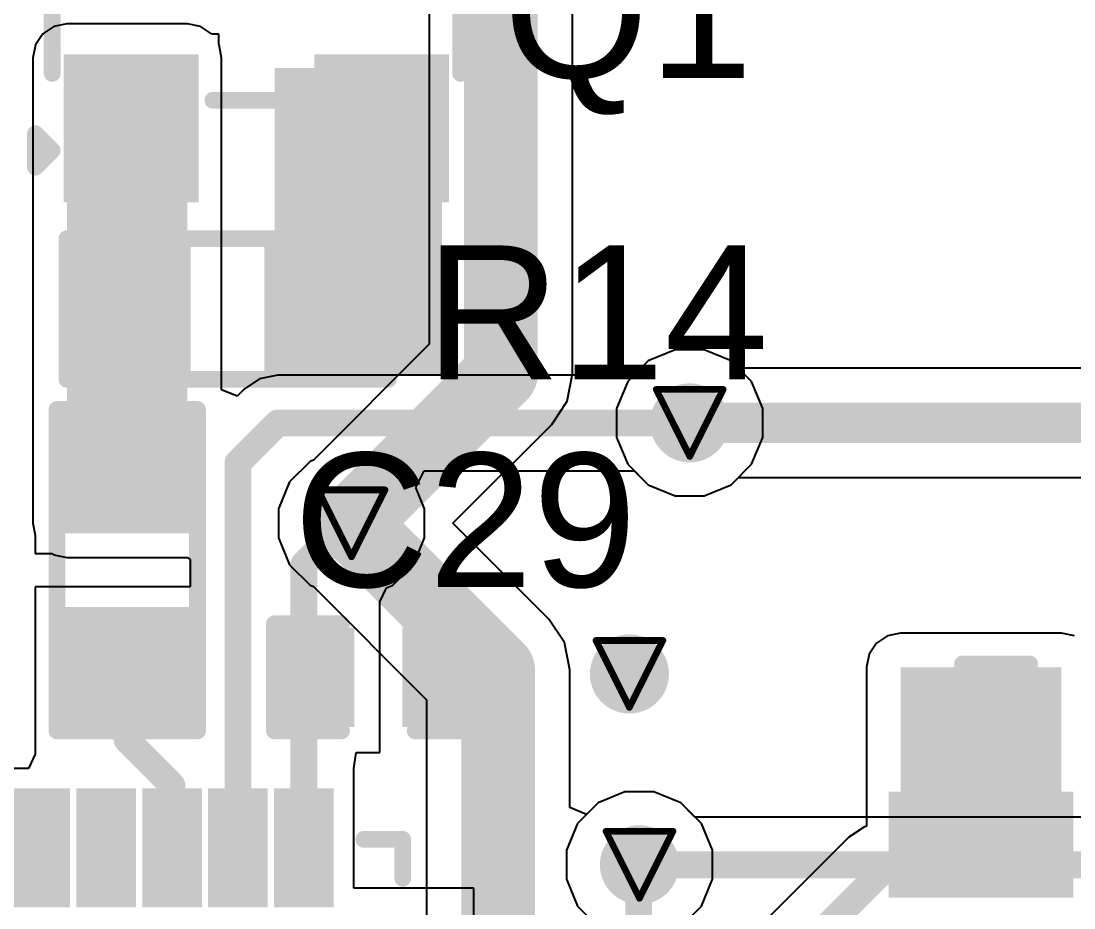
# Model space of a CAD drawing. Header units: inches. Extents: x -89 to 427, y -87 to 99.
# Drawn here: x -69.89 to -61.91, y -6.88 to -0.15 of the extents above; entities that cross this region are included whole.
import ezdxf

# ---------------------------------------------------------------- set-up
doc = ezdxf.new("R2010")
doc.units = ezdxf.units.IN
for name, color, linetype in [('Board_Outline', 56, 'Continuous'), ('Bottom Layer', 5, 'Continuous'), ('Drill Drawing', 1, 'Continuous'), ('Top Layer', 1, 'Continuous'), ('Top Overlay', 2, 'Continuous'), ('Top Paste', 8, 'Continuous'), ('Top Solder', 216, 'Continuous'), ('Via Holes', 16, 'Continuous')]:
    doc.layers.add(name, color=color, linetype=linetype)
doc.styles.add('Arial', font='', dxfattribs={"height": 0.2})
doc.styles.get('Arial').set_extended_font_data('Arial')

msp = doc.modelspace()

# ---------------------------------------------------------------- hatches: boundary and pattern name
at = {"layer": 'Bottom Layer'}
h = msp.add_hatch(color=5, dxfattribs=at)
edge = h.paths.add_edge_path()
edge.add_arc((-64.8208, -3.2004), 0.3, 0, 360)
h = msp.add_hatch(color=5, dxfattribs=at)
edge = h.paths.add_edge_path()
edge.add_arc((-67.3862, -3.9624), 0.3, 0, 360)
h = msp.add_hatch(color=5, dxfattribs=at)
edge = h.paths.add_edge_path()
edge.add_arc((-65.278, -5.1054), 0.3, 0, 360)
h = msp.add_hatch(color=5, dxfattribs=at)
edge = h.paths.add_edge_path()
edge.add_arc((-65.2018, -6.5532), 0.3, 0, 360)
at = {"layer": 'Top Layer'}
for points in [[(-69.5452, -3.9624), (-68.6308, -3.9624), (-68.6308, -0.4318), (-69.5452, -0.4318)], [(-69.4676, -0.5052), (-68.6476, -0.5052), (-68.6476, -1.4252), (-69.4676, -1.4252)], [(-67.9704, -2.8448), (-66.7004, -2.8448), (-66.7004, -0.508), (-67.9704, -0.508)], [(-67.5676, -0.5052), (-66.7476, -0.5052), (-66.7476, -1.4252), (-67.5676, -1.4252)], [(-68.707, -1.8923), (-68.707, -2.7813), (-69.469, -2.7813), (-69.469, -1.8923)], [(-67.183, -1.8923), (-67.183, -2.7813), (-67.945, -2.7813), (-67.945, -1.8923)], [(-68.6435, -3.937), (-69.5325, -3.937), (-69.5325, -3.175), (-68.6435, -3.175)], [(-68.6435, -5.461), (-69.5325, -5.461), (-69.5325, -4.699), (-68.6435, -4.699)], [(-67.4243, -4.8133), (-67.4243, -5.4483), (-67.8815, -5.4483), (-67.8815, -4.8133)], [(-66.4845, -4.8133), (-66.4845, -5.4483), (-66.9417, -5.4483), (-66.9417, -4.8133)], [(-63.2206, -6.7056), (-62.0014, -6.7056), (-62.0014, -5.0546), (-63.2206, -5.0546)], [(-62.6618, -5.7531), (-62.6618, -5.1181), (-62.2046, -5.1181), (-62.2046, -5.7531)], [(-69.6228, -6.0756), (-69.6228, -6.7756), (-69.8728, -6.7756), (-69.8728, -6.0756)], [(-69.1228, -6.0756), (-69.1228, -6.7756), (-69.3728, -6.7756), (-69.3728, -6.0756)], [(-68.6228, -6.0756), (-68.6228, -6.7756), (-68.8728, -6.7756), (-68.8728, -6.0756)], [(-68.1228, -6.0756), (-68.1228, -6.7756), (-68.3728, -6.7756), (-68.3728, -6.0756)], [(-67.6228, -6.0756), (-67.6228, -6.7756), (-67.8728, -6.7756), (-67.8728, -6.0756)], [(-63.211, -6.1008), (-62.011, -6.1008), (-62.011, -6.7008), (-63.211, -6.7008)]]:
    msp.add_hatch(color=1, dxfattribs=at).paths.add_polyline_path(points)
h = msp.add_hatch(color=1, dxfattribs=at)
edge = h.paths.add_edge_path()
edge.add_arc((-64.8208, -3.2004), 0.3, 0, 360)
h = msp.add_hatch(color=1, dxfattribs=at)
edge = h.paths.add_edge_path()
edge.add_arc((-67.3862, -3.9624), 0.3, 0, 360)
h = msp.add_hatch(color=1, dxfattribs=at)
edge = h.paths.add_edge_path()
edge.add_arc((-65.278, -5.1054), 0.3, 0, 360)
h = msp.add_hatch(color=1, dxfattribs=at)
edge = h.paths.add_edge_path()
edge.add_arc((-65.2018, -6.5532), 0.3, 0, 360)
at = {"layer": 'Top Paste'}
for points in [[(-69.4676, -0.5052), (-68.6476, -0.5052), (-68.6476, -1.4252), (-69.4676, -1.4252)], [(-67.5676, -0.5052), (-66.7476, -0.5052), (-66.7476, -1.4252), (-67.5676, -1.4252)], [(-68.707, -1.8923), (-68.707, -2.7813), (-69.469, -2.7813), (-69.469, -1.8923)], [(-67.183, -1.8923), (-67.183, -2.7813), (-67.945, -2.7813), (-67.945, -1.8923)], [(-68.6435, -3.937), (-69.5325, -3.937), (-69.5325, -3.175), (-68.6435, -3.175)], [(-68.6435, -5.461), (-69.5325, -5.461), (-69.5325, -4.699), (-68.6435, -4.699)], [(-67.4243, -4.8133), (-67.4243, -5.4483), (-67.8815, -5.4483), (-67.8815, -4.8133)], [(-66.4845, -4.8133), (-66.4845, -5.4483), (-66.9417, -5.4483), (-66.9417, -4.8133)], [(-62.6618, -5.7531), (-62.6618, -5.1181), (-62.2046, -5.1181), (-62.2046, -5.7531)], [(-69.6228, -6.0756), (-69.6228, -6.7756), (-69.8728, -6.7756), (-69.8728, -6.0756)], [(-69.1228, -6.0756), (-69.1228, -6.7756), (-69.3728, -6.7756), (-69.3728, -6.0756)], [(-68.6228, -6.0756), (-68.6228, -6.7756), (-68.8728, -6.7756), (-68.8728, -6.0756)], [(-68.1228, -6.0756), (-68.1228, -6.7756), (-68.3728, -6.7756), (-68.3728, -6.0756)], [(-67.6228, -6.0756), (-67.6228, -6.7756), (-67.8728, -6.7756), (-67.8728, -6.0756)], [(-63.211, -6.1008), (-62.011, -6.1008), (-62.011, -6.7008), (-63.211, -6.7008)]]:
    msp.add_hatch(color=8, dxfattribs=at).paths.add_polyline_path(points)
at = {"layer": 'Top Solder'}
for points in [[(-69.5692, -0.4036), (-68.546, -0.4036), (-68.546, -1.5268), (-69.5692, -1.5268)], [(-67.6692, -0.4036), (-66.646, -0.4036), (-66.646, -1.5268), (-67.6692, -1.5268)], [(-68.6054, -1.7907), (-68.6054, -2.8829), (-69.5706, -2.8829), (-69.5706, -1.7907)], [(-67.0814, -1.7907), (-67.0814, -2.8829), (-68.0466, -2.8829), (-68.0466, -1.7907)], [(-68.5419, -4.0386), (-69.6341, -4.0386), (-69.6341, -3.0734), (-68.5419, -3.0734)], [(-68.5419, -5.5626), (-69.6341, -5.5626), (-69.6341, -4.5974), (-68.5419, -4.5974)], [(-67.3643, -4.7533), (-67.3643, -5.5083), (-67.9415, -5.5083), (-67.9415, -4.7533)], [(-66.4245, -4.7533), (-66.4245, -5.5083), (-67.0017, -5.5083), (-67.0017, -4.7533)], [(-62.7218, -5.8131), (-62.7218, -5.0581), (-62.1446, -5.0581), (-62.1446, -5.8131)], [(-69.5212, -5.974), (-69.5212, -6.8772), (-69.9744, -6.8772), (-69.9744, -5.974)], [(-69.0212, -5.974), (-69.0212, -6.8772), (-69.4744, -6.8772), (-69.4744, -5.974)], [(-68.5212, -5.974), (-68.5212, -6.8772), (-68.9744, -6.8772), (-68.9744, -5.974)], [(-68.0212, -5.974), (-68.0212, -6.8772), (-68.4744, -6.8772), (-68.4744, -5.974)], [(-67.5212, -5.974), (-67.5212, -6.8772), (-67.9744, -6.8772), (-67.9744, -5.974)], [(-63.3126, -5.9992), (-61.9094, -5.9992), (-61.9094, -6.8024), (-63.3126, -6.8024)]]:
    msp.add_hatch(color=216, dxfattribs=at).paths.add_polyline_path(points)
at = {"layer": 'Via Holes'}
h = msp.add_hatch(color=7, dxfattribs=at)
edge = h.paths.add_edge_path()
edge.add_arc((-64.8208, -3.2004), 0.15, 0, 360)
h = msp.add_hatch(color=7, dxfattribs=at)
edge = h.paths.add_edge_path()
edge.add_arc((-67.3862, -3.9624), 0.15, 0, 360)
h = msp.add_hatch(color=7, dxfattribs=at)
edge = h.paths.add_edge_path()
edge.add_arc((-65.278, -5.1054), 0.15, 0, 360)
h = msp.add_hatch(color=7, dxfattribs=at)
edge = h.paths.add_edge_path()
edge.add_arc((-65.2018, -6.5532), 0.15, 0, 360)

# ---------------------------------------------------------------- linework, layer by layer
at = {"layer": 'Board_Outline'}
msp.add_lwpolyline([(87.3125, 0, 0.254, 0.254, 1), (-87.3125, 0, 0.254, 0.254, 1)], format="xyseb", close=True, dxfattribs=at)
at = {"layer": 'Bottom Layer'}
for p, q in [((-66.7962, 9.403), (-66.7962, -2.6033)), ((-65.7086, -2.8286), (-65.7086, 9.403)), ((-66.7962, -2.6033), (-67.6755, -3.4826)), ((-64.931, -2.6464), (-65.1346, -2.7307)), ((-64.7106, -2.6464), (-64.931, -2.6464)), ((-64.507, -2.7307), (-64.7106, -2.6464)), ((-65.1346, -2.7307), (-65.2905, -2.8866)), ((-64.4517, -2.786), (-64.507, -2.7307)), ((-50.0826, -2.786), (-64.4517, -2.786)), ((-65.7499, -3.0367), (-65.7086, -2.8286)), ((-65.2905, -2.8866), (-65.3748, -3.0902)), ((-65.8678, -3.2132), (-65.7499, -3.0367)), ((-65.3748, -3.0902), (-65.3748, -3.3106)), ((-66.6171, -3.9624), (-65.8678, -3.2132)), ((-65.3748, -3.3106), (-65.2905, -3.5142)), ((-67.7, -3.4927), (-67.8559, -3.6486)), ((-67.6755, -3.4826), (-67.7, -3.4927)), ((-65.2905, -3.5142), (-65.1346, -3.6701)), ((-67.8559, -3.6486), (-67.9402, -3.8522)), ((-65.1346, -3.6701), (-64.931, -3.7544)), ((-64.7106, -3.7544), (-64.507, -3.6701)), ((-64.507, -3.6701), (-64.4517, -3.6148)), ((-64.4517, -3.6148), (-49.911, -3.6148)), ((-64.931, -3.7544), (-64.7106, -3.7544)), ((-67.9402, -3.8522), (-67.9402, -4.0726)), ((-65.8888, -4.6906), (-66.6171, -3.9624)), ((-67.9402, -4.0726), (-67.8559, -4.2762)), ((-67.8559, -4.2762), (-67.7, -4.4321)), ((-67.7, -4.4321), (-67.6755, -4.4422)), ((-67.6755, -4.4422), (-66.8173, -5.3005)), ((-65.7709, -4.8671), (-65.8888, -4.6906)), ((-65.7296, -5.0752), (-65.7709, -4.8671)), ((-65.7296, -6.1179), (-65.7296, -5.0752)), ((-66.8173, -5.3005), (-66.8173, -11.0648)), ((-65.312, -5.9992), (-65.5156, -6.0835)), ((-65.0916, -5.9992), (-65.312, -5.9992)), ((-64.888, -6.0835), (-65.0916, -5.9992)), ((-65.6026, -6.1705), (-65.7296, -6.1179)), ((-65.5156, -6.0835), (-65.6026, -6.1705)), ((-64.7809, -6.1906), (-64.888, -6.0835)), ((-47.4472, -6.1906), (-64.7809, -6.1906))]:
    msp.add_line(p, q, dxfattribs=at)
for points in [[(-66.2524, -2.8286, 0.5588, 0.5588, 0), (-66.2524, 9.5377, 0.5588, 0.5588, 0)], [(-67.3862, -3.9624, 0.5588, 0.5588, 0), (-66.2524, -2.8286, 0.5588, 0.5588, 0)], [(-64.8208, -3.2004, 0.3048, 0.3048, 0), (-49.911, -3.2004, 0.3048, 0.3048, 0)], [(-67.3862, -3.9624, 0.5588, 0.5588, 0), (-66.2734, -5.0752, 0.5588, 0.5588, 0)], [(-66.2734, -11.2901, 0.5588, 0.5588, 0), (-66.2734, -5.0752, 0.5588, 0.5588, 0)], [(-65.2018, -6.5532, 0.2032, 0.2032, 0), (-47.4472, -6.5532, 0.2032, 0.2032, 0)]]:
    msp.add_lwpolyline(points, format="xyseb", dxfattribs=at)
for points in [[(-66.3921, -2.8286, 0.2794, 0.2794, 1), (-66.1127, -2.8286, 0.2794, 0.2794, 1)], [(-66.3921, -2.8286, 0.2794, 0.2794, 1), (-66.1127, -2.8286, 0.2794, 0.2794, 1)], [(-64.897, -3.2004, 0.1524, 0.1524, 1), (-64.7446, -3.2004, 0.1524, 0.1524, 1)], [(-67.5259, -3.9624, 0.2794, 0.2794, 1), (-67.2465, -3.9624, 0.2794, 0.2794, 1)], [(-67.5259, -3.9624, 0.2794, 0.2794, 1), (-67.2465, -3.9624, 0.2794, 0.2794, 1)], [(-66.4131, -5.0752, 0.2794, 0.2794, 1), (-66.1337, -5.0752, 0.2794, 0.2794, 1)], [(-66.4131, -5.0752, 0.2794, 0.2794, 1), (-66.1337, -5.0752, 0.2794, 0.2794, 1)], [(-65.2526, -6.5532, 0.1016, 0.1016, 1), (-65.151, -6.5532, 0.1016, 0.1016, 1)]]:
    msp.add_lwpolyline(points, format="xyseb", close=True, dxfattribs=at)
at = {"layer": 'Drill Drawing'}
for points in [[(-65.0748, -2.9464, 0.0508, 0.0508, 0), (-64.5668, -2.9464, 0.0508, 0.0508, 0)], [(-65.0748, -2.9464, 0.0508, 0.0508, 0), (-64.8208, -3.4544, 0.0508, 0.0508, 0)], [(-64.8208, -3.4544, 0.0508, 0.0508, 0), (-64.5668, -2.9464, 0.0508, 0.0508, 0)], [(-67.6402, -3.7084, 0.0508, 0.0508, 0), (-67.1322, -3.7084, 0.0508, 0.0508, 0)], [(-67.6402, -3.7084, 0.0508, 0.0508, 0), (-67.3862, -4.2164, 0.0508, 0.0508, 0)], [(-67.3862, -4.2164, 0.0508, 0.0508, 0), (-67.1322, -3.7084, 0.0508, 0.0508, 0)], [(-65.532, -4.8514, 0.0508, 0.0508, 0), (-65.024, -4.8514, 0.0508, 0.0508, 0)], [(-65.532, -4.8514, 0.0508, 0.0508, 0), (-65.278, -5.3594, 0.0508, 0.0508, 0)], [(-65.278, -5.3594, 0.0508, 0.0508, 0), (-65.024, -4.8514, 0.0508, 0.0508, 0)], [(-65.4558, -6.2992, 0.0508, 0.0508, 0), (-64.9478, -6.2992, 0.0508, 0.0508, 0)], [(-65.4558, -6.2992, 0.0508, 0.0508, 0), (-65.2018, -6.8072, 0.0508, 0.0508, 0)], [(-65.2018, -6.8072, 0.0508, 0.0508, 0), (-64.9478, -6.2992, 0.0508, 0.0508, 0)]]:
    msp.add_lwpolyline(points, format="xyseb", dxfattribs=at)
for points in [[(-65.0875, -2.9464, 0.0254, 0.0254, 1), (-65.0621, -2.9464, 0.0254, 0.0254, 1)], [(-65.0875, -2.9464, 0.0254, 0.0254, 1), (-65.0621, -2.9464, 0.0254, 0.0254, 1)], [(-64.5795, -2.9464, 0.0254, 0.0254, 1), (-64.5541, -2.9464, 0.0254, 0.0254, 1)], [(-64.5795, -2.9464, 0.0254, 0.0254, 1), (-64.5541, -2.9464, 0.0254, 0.0254, 1)], [(-64.8335, -3.4544, 0.0254, 0.0254, 1), (-64.8081, -3.4544, 0.0254, 0.0254, 1)], [(-64.8335, -3.4544, 0.0254, 0.0254, 1), (-64.8081, -3.4544, 0.0254, 0.0254, 1)], [(-67.6529, -3.7084, 0.0254, 0.0254, 1), (-67.6275, -3.7084, 0.0254, 0.0254, 1)], [(-67.6529, -3.7084, 0.0254, 0.0254, 1), (-67.6275, -3.7084, 0.0254, 0.0254, 1)], [(-67.1449, -3.7084, 0.0254, 0.0254, 1), (-67.1195, -3.7084, 0.0254, 0.0254, 1)], [(-67.1449, -3.7084, 0.0254, 0.0254, 1), (-67.1195, -3.7084, 0.0254, 0.0254, 1)], [(-67.3989, -4.2164, 0.0254, 0.0254, 1), (-67.3735, -4.2164, 0.0254, 0.0254, 1)], [(-67.3989, -4.2164, 0.0254, 0.0254, 1), (-67.3735, -4.2164, 0.0254, 0.0254, 1)], [(-65.5447, -4.8514, 0.0254, 0.0254, 1), (-65.5193, -4.8514, 0.0254, 0.0254, 1)], [(-65.5447, -4.8514, 0.0254, 0.0254, 1), (-65.5193, -4.8514, 0.0254, 0.0254, 1)], [(-65.0367, -4.8514, 0.0254, 0.0254, 1), (-65.0113, -4.8514, 0.0254, 0.0254, 1)], [(-65.0367, -4.8514, 0.0254, 0.0254, 1), (-65.0113, -4.8514, 0.0254, 0.0254, 1)], [(-65.2907, -5.3594, 0.0254, 0.0254, 1), (-65.2653, -5.3594, 0.0254, 0.0254, 1)], [(-65.2907, -5.3594, 0.0254, 0.0254, 1), (-65.2653, -5.3594, 0.0254, 0.0254, 1)], [(-65.4685, -6.2992, 0.0254, 0.0254, 1), (-65.4431, -6.2992, 0.0254, 0.0254, 1)], [(-65.4685, -6.2992, 0.0254, 0.0254, 1), (-65.4431, -6.2992, 0.0254, 0.0254, 1)], [(-64.9605, -6.2992, 0.0254, 0.0254, 1), (-64.9351, -6.2992, 0.0254, 0.0254, 1)], [(-64.9605, -6.2992, 0.0254, 0.0254, 1), (-64.9351, -6.2992, 0.0254, 0.0254, 1)], [(-65.2145, -6.8072, 0.0254, 0.0254, 1), (-65.1891, -6.8072, 0.0254, 0.0254, 1)], [(-65.2145, -6.8072, 0.0254, 0.0254, 1), (-65.1891, -6.8072, 0.0254, 0.0254, 1)]]:
    msp.add_lwpolyline(points, format="xyseb", close=True, dxfattribs=at)
at = {"layer": 'Top Layer'}
for p, q in [((-69.6443, -0.1925), (-69.7283, -0.2487)), ((-69.5452, -0.1728), (-69.6443, -0.1925)), ((-68.6308, -0.1728), (-69.5452, -0.1728)), ((-68.5317, -0.1925), (-68.6308, -0.1728)), ((-68.4477, -0.2487), (-68.5317, -0.1925)), ((-69.7283, -0.2487), (-69.7845, -0.3327)), ((-68.446, -0.2512), (-68.4477, -0.2487)), ((-68.3936, -0.2512), (-68.446, -0.2512)), ((-68.3936, -0.3296), (-68.3936, -0.2512)), ((-69.7845, -0.3327), (-69.8042, -0.4318)), ((-68.3915, -0.3327), (-68.3936, -0.3296)), ((-68.3718, -0.4318), (-68.3915, -0.3327)), ((-69.8042, -0.4318), (-69.8042, -3.9624)), ((-68.3718, -2.9485), (-68.3718, -0.4318)), ((-64.931, -2.6464), (-65.1346, -2.7307)), ((-64.7106, -2.6464), (-64.931, -2.6464)), ((-64.507, -2.7307), (-64.7106, -2.6464)), ((-65.1346, -2.7307), (-65.2417, -2.8378)), ((-64.3511, -2.8866), (-64.507, -2.7307)), ((-68.0837, -2.8654), (-68.2014, -2.944)), ((-67.945, -2.8378), (-68.0837, -2.8654)), ((-65.2417, -2.8378), (-67.945, -2.8378)), ((-67.945, -2.8378), (-67.945, -2.8378)), ((-68.2545, -2.9971), (-68.3718, -2.9485)), ((-68.2014, -2.944), (-68.2545, -2.9971)), ((-68.2014, -2.944), (-68.2014, -2.944)), ((-64.2668, -3.0902), (-64.3511, -2.8866)), ((-64.2668, -3.3106), (-64.2668, -3.0902)), ((-64.3511, -3.5142), (-64.2668, -3.3106)), ((-64.507, -3.6701), (-64.3511, -3.5142)), ((-66.8994, -3.69), (-66.8362, -3.563)), ((-66.8362, -3.563), (-65.2417, -3.563)), ((-65.2417, -3.563), (-65.1346, -3.6701)), ((-65.1346, -3.6701), (-64.931, -3.7544)), ((-64.7106, -3.7544), (-64.507, -3.6701)), ((-66.8322, -3.8522), (-66.8994, -3.69)), ((-64.931, -3.7544), (-64.7106, -3.7544)), ((-66.8322, -4.0726), (-66.8322, -3.8522)), ((-69.8042, -3.9624), (-69.7865, -4.0513)), ((-69.7865, -4.0513), (-69.7865, -4.191)), ((-66.9165, -4.2762), (-66.8322, -4.0726)), ((-69.7865, -4.191), (-69.6603, -4.191)), ((-69.6603, -4.191), (-69.6443, -4.2017)), ((-69.6443, -4.2017), (-69.5452, -4.2214)), ((-69.5452, -4.2214), (-68.6308, -4.2214)), ((-68.6308, -4.2214), (-68.6104, -4.2381)), ((-68.6104, -4.2381), (-68.6104, -4.445)), ((-67.0724, -4.4321), (-66.9165, -4.2762)), ((-68.6104, -4.445), (-69.7865, -4.445)), ((-69.7865, -4.445), (-69.7865, -5.715)), ((-67.1703, -4.5593), (-67.1216, -4.4525)), ((-67.1216, -4.4525), (-67.0724, -4.4321)), ((-67.1703, -5.7023), (-67.1703, -4.5593)), ((-63.4037, -4.8715), (-63.4599, -4.9555)), ((-63.3197, -4.8153), (-63.4037, -4.8715)), ((-63.2206, -4.7956), (-63.3197, -4.8153)), ((-62.0014, -4.7956), (-63.2206, -4.7956)), ((-61.9023, -4.8153), (-62.0014, -4.7956)), ((-63.4599, -4.9555), (-63.4796, -5.0546)), ((-63.4796, -5.0546), (-63.4796, -6.2611)), ((-69.7865, -5.715), (-69.8357, -5.8216)), ((-67.3688, -5.8216), (-67.3502, -5.7023)), ((-67.3502, -5.7023), (-67.1703, -5.7023)), ((-69.8357, -5.8216), (-71.6268, -5.8216)), ((-67.3688, -6.7316), (-67.3688, -5.8216)), ((-67.3688, -5.8216), (-67.3688, -5.8216)), ((-67.3688, -5.8216), (-67.3688, -5.8216)), ((-65.312, -5.9992), (-65.5156, -6.0835)), ((-65.0916, -5.9992), (-65.312, -5.9992)), ((-64.888, -6.0835), (-65.0916, -5.9992)), ((-65.5156, -6.0835), (-65.6715, -6.2394)), ((-64.7321, -6.2394), (-64.888, -6.0835)), ((-65.6715, -6.2394), (-65.7558, -6.443)), ((-64.6478, -6.443), (-64.7321, -6.2394)), ((-63.4954, -6.2642), (-63.613, -6.3428)), ((-63.4796, -6.2611), (-63.4954, -6.2642)), ((-63.613, -6.3428), (-64.7287, -7.4586)), ((-63.613, -6.3428), (-63.613, -6.3428)), ((-65.7558, -6.443), (-65.7558, -6.6634)), ((-64.6478, -6.6634), (-64.6478, -6.443)), ((-65.7558, -6.6634), (-65.6715, -6.867)), ((-64.7321, -6.867), (-64.6478, -6.6634)), ((-66.4588, -6.7316), (-67.3688, -6.7316)), ((-66.4588, -7.9896), (-66.4588, -6.7316)), ((-65.6715, -6.867), (-65.5712, -6.9673)), ((-64.8461, -6.9809), (-64.7321, -6.867))]:
    msp.add_line(p, q, dxfattribs=at)
for points in [[(-68.2478, -3.5032, 0.2032, 0.2032, 0), (-67.945, -3.2004, 0.2032, 0.2032, 0)], [(-67.945, -3.2004, 0.2032, 0.2032, 0), (-64.8208, -3.2004, 0.2032, 0.2032, 0)], [(-68.2478, -6.4256, 0.2032, 0.2032, 0), (-68.2478, -3.5032, 0.2032, 0.2032, 0)], [(-67.7478, -4.2732, 0.2032, 0.2032, 0), (-67.437, -3.9624, 0.2032, 0.2032, 0)], [(-67.437, -3.9624, 0.2032, 0.2032, 0), (-67.3862, -3.9624, 0.2032, 0.2032, 0)], [(-67.7478, -6.4256, 0.2032, 0.2032, 0), (-67.7478, -4.2732, 0.2032, 0.2032, 0)], [(-69.088, -5.6075, 0.2032, 0.2032, 0), (-69.088, -5.08, 0.2032, 0.2032, 0)], [(-69.088, -5.6075, 0.2032, 0.2032, 0), (-68.7672, -5.9283, 0.2032, 0.2032, 0)], [(-68.7672, -5.9342, 0.2032, 0.2032, 0), (-68.7672, -5.9283, 0.2032, 0.2032, 0)], [(-68.7672, -5.9342, 0.2032, 0.2032, 0), (-68.7478, -5.9536, 0.2032, 0.2032, 0)], [(-68.7478, -6.4256, 0.2032, 0.2032, 0), (-68.7478, -5.9536, 0.2032, 0.2032, 0)], [(-62.8094, -6.5992, 0.2032, 0.2032, 0), (-62.611, -6.4008, 0.2032, 0.2032, 0)], [(-65.2086, -6.5092, 0.2032, 0.2032, 0), (-65.2018, -6.5024, 0.2032, 0.2032, 0)], [(-65.2086, -7.8046, 0.2032, 0.2032, 0), (-65.2086, -6.5092, 0.2032, 0.2032, 0)], [(-65.2018, -6.5532, 0.2032, 0.2032, 0), (-65.2018, -6.5024, 0.2032, 0.2032, 0)], [(-66.368, -9.6106, 0.2032, 0.2032, 0), (-63.3566, -6.5992, 0.2032, 0.2032, 0)], [(-63.3566, -6.5992, 0.2032, 0.2032, 0), (-62.8094, -6.5992, 0.2032, 0.2032, 0)]]:
    msp.add_lwpolyline(points, format="xyseb", dxfattribs=at)
for points in [[(-67.9958, -3.2004, 0.1016, 0.1016, 1), (-67.8942, -3.2004, 0.1016, 0.1016, 1)], [(-67.9958, -3.2004, 0.1016, 0.1016, 1), (-67.8942, -3.2004, 0.1016, 0.1016, 1)], [(-64.8716, -3.2004, 0.1016, 0.1016, 1), (-64.77, -3.2004, 0.1016, 0.1016, 1)], [(-68.2986, -3.5032, 0.1016, 0.1016, 1), (-68.197, -3.5032, 0.1016, 0.1016, 1)], [(-68.2986, -3.5032, 0.1016, 0.1016, 1), (-68.197, -3.5032, 0.1016, 0.1016, 1)], [(-67.4878, -3.9624, 0.1016, 0.1016, 1), (-67.3862, -3.9624, 0.1016, 0.1016, 1)], [(-67.4878, -3.9624, 0.1016, 0.1016, 1), (-67.3862, -3.9624, 0.1016, 0.1016, 1)], [(-67.437, -3.9624, 0.1016, 0.1016, 1), (-67.3354, -3.9624, 0.1016, 0.1016, 1)], [(-67.7986, -4.2732, 0.1016, 0.1016, 1), (-67.697, -4.2732, 0.1016, 0.1016, 1)], [(-67.7986, -4.2732, 0.1016, 0.1016, 1), (-67.697, -4.2732, 0.1016, 0.1016, 1)], [(-69.1388, -5.08, 0.1016, 0.1016, 1), (-69.0372, -5.08, 0.1016, 0.1016, 1)], [(-69.1388, -5.6075, 0.1016, 0.1016, 1), (-69.0372, -5.6075, 0.1016, 0.1016, 1)], [(-69.1388, -5.6075, 0.1016, 0.1016, 1), (-69.0372, -5.6075, 0.1016, 0.1016, 1)], [(-68.818, -5.9283, 0.1016, 0.1016, 1), (-68.7164, -5.9283, 0.1016, 0.1016, 1)], [(-68.818, -5.9283, 0.1016, 0.1016, 1), (-68.7164, -5.9283, 0.1016, 0.1016, 1)], [(-68.818, -5.9342, 0.1016, 0.1016, 1), (-68.7164, -5.9342, 0.1016, 0.1016, 1)], [(-68.818, -5.9342, 0.1016, 0.1016, 1), (-68.7164, -5.9342, 0.1016, 0.1016, 1)], [(-68.7986, -5.9536, 0.1016, 0.1016, 1), (-68.697, -5.9536, 0.1016, 0.1016, 1)], [(-68.7986, -5.9536, 0.1016, 0.1016, 1), (-68.697, -5.9536, 0.1016, 0.1016, 1)], [(-62.6618, -6.4008, 0.1016, 0.1016, 1), (-62.5602, -6.4008, 0.1016, 0.1016, 1)], [(-68.7986, -6.4256, 0.1016, 0.1016, 1), (-68.697, -6.4256, 0.1016, 0.1016, 1)], [(-68.2986, -6.4256, 0.1016, 0.1016, 1), (-68.197, -6.4256, 0.1016, 0.1016, 1)], [(-67.7986, -6.4256, 0.1016, 0.1016, 1), (-67.697, -6.4256, 0.1016, 0.1016, 1)], [(-65.2594, -6.5092, 0.1016, 0.1016, 1), (-65.1578, -6.5092, 0.1016, 0.1016, 1)], [(-65.2594, -6.5092, 0.1016, 0.1016, 1), (-65.1578, -6.5092, 0.1016, 0.1016, 1)], [(-65.2526, -6.5024, 0.1016, 0.1016, 1), (-65.151, -6.5024, 0.1016, 0.1016, 1)], [(-65.2526, -6.5024, 0.1016, 0.1016, 1), (-65.151, -6.5024, 0.1016, 0.1016, 1)], [(-65.2526, -6.5532, 0.1016, 0.1016, 1), (-65.151, -6.5532, 0.1016, 0.1016, 1)], [(-63.4074, -6.5992, 0.1016, 0.1016, 1), (-63.3058, -6.5992, 0.1016, 0.1016, 1)], [(-63.4074, -6.5992, 0.1016, 0.1016, 1), (-63.3058, -6.5992, 0.1016, 0.1016, 1)], [(-62.8602, -6.5992, 0.1016, 0.1016, 1), (-62.7586, -6.5992, 0.1016, 0.1016, 1)], [(-62.8602, -6.5992, 0.1016, 0.1016, 1), (-62.7586, -6.5992, 0.1016, 0.1016, 1)]]:
    msp.add_lwpolyline(points, format="xyseb", close=True, dxfattribs=at)
at = {"layer": 'Top Overlay'}
for points in [[(-69.657, -0.5494, 0.127, 0.127, 0), (-69.657, 0.8476, 0.127, 0.127, 0)], [(-66.5582, -0.5494, 0.127, 0.127, 0), (-66.5582, 0.8476, 0.127, 0.127, 0)], [(-68.4378, -0.7526, 0.127, 0.127, 0), (-67.7774, -0.7526, 0.127, 0.127, 0)], [(-69.784, -1.2606, 0.127, 0.127, 0), (-69.784, -1.0066, 0.127, 0.127, 0)], [(-69.784, -1.0066, 0.127, 0.127, 0), (-69.657, -1.1336, 0.127, 0.127, 0)], [(-69.784, -1.2606, 0.127, 0.127, 0), (-69.657, -1.1336, 0.127, 0.127, 0)], [(-69.5452, -2.8702, 0.127, 0.127, 0), (-69.5452, -1.8034, 0.127, 0.127, 0)], [(-69.5452, -1.8034, 0.127, 0.127, 0), (-67.1068, -1.8034, 0.127, 0.127, 0)], [(-67.1068, -2.8702, 0.127, 0.127, 0), (-67.1068, -1.8034, 0.127, 0.127, 0)], [(-69.5452, -2.8702, 0.127, 0.127, 0), (-67.1068, -2.8702, 0.127, 0.127, 0)], [(-69.6214, -3.0988, 0.127, 0.127, 0), (-68.5546, -3.0988, 0.127, 0.127, 0)], [(-69.6214, -5.5372, 0.127, 0.127, 0), (-69.6214, -3.0988, 0.127, 0.127, 0)], [(-68.5546, -5.5372, 0.127, 0.127, 0), (-68.5546, -3.0988, 0.127, 0.127, 0)], [(-67.9704, -5.5372, 0.127, 0.127, 0), (-67.9704, -4.7244, 0.127, 0.127, 0)], [(-67.9704, -4.7244, 0.127, 0.127, 0), (-67.4624, -4.7244, 0.127, 0.127, 0)], [(-66.9036, -4.7244, 0.127, 0.127, 0), (-66.3956, -4.7244, 0.127, 0.127, 0)], [(-66.3956, -5.5372, 0.127, 0.127, 0), (-66.3956, -4.7244, 0.127, 0.127, 0)], [(-62.7507, -5.842, 0.127, 0.127, 0), (-62.7507, -5.0292, 0.127, 0.127, 0)], [(-62.7507, -5.0292, 0.127, 0.127, 0), (-62.2427, -5.0292, 0.127, 0.127, 0)], [(-69.6214, -5.5372, 0.127, 0.127, 0), (-68.5546, -5.5372, 0.127, 0.127, 0)], [(-67.9704, -5.5372, 0.127, 0.127, 0), (-67.4624, -5.5372, 0.127, 0.127, 0)], [(-66.9036, -5.5372, 0.127, 0.127, 0), (-66.3956, -5.5372, 0.127, 0.127, 0)], [(-62.7507, -5.842, 0.127, 0.127, 0), (-62.2427, -5.842, 0.127, 0.127, 0)], [(-67.2928, -6.3606, 0.127, 0.127, 0), (-66.9978, -6.3606, 0.127, 0.127, 0)], [(-66.9978, -6.6556, 0.127, 0.127, 0), (-66.9978, -6.3606, 0.127, 0.127, 0)]]:
    msp.add_lwpolyline(points, format="xyseb", dxfattribs=at)
for points in [[(-69.6888, -0.5494, 0.0635, 0.0635, 1), (-69.6253, -0.5494, 0.0635, 0.0635, 1)], [(-66.59, -0.5494, 0.0635, 0.0635, 1), (-66.5265, -0.5494, 0.0635, 0.0635, 1)], [(-68.4696, -0.7526, 0.0635, 0.0635, 1), (-68.4061, -0.7526, 0.0635, 0.0635, 1)], [(-67.8092, -0.7526, 0.0635, 0.0635, 1), (-67.7457, -0.7526, 0.0635, 0.0635, 1)], [(-69.8158, -1.0066, 0.0635, 0.0635, 1), (-69.7523, -1.0066, 0.0635, 0.0635, 1)], [(-69.8158, -1.0066, 0.0635, 0.0635, 1), (-69.7523, -1.0066, 0.0635, 0.0635, 1)], [(-69.6888, -1.1336, 0.0635, 0.0635, 1), (-69.6253, -1.1336, 0.0635, 0.0635, 1)], [(-69.6888, -1.1336, 0.0635, 0.0635, 1), (-69.6253, -1.1336, 0.0635, 0.0635, 1)], [(-69.8158, -1.2606, 0.0635, 0.0635, 1), (-69.7523, -1.2606, 0.0635, 0.0635, 1)], [(-69.8158, -1.2606, 0.0635, 0.0635, 1), (-69.7523, -1.2606, 0.0635, 0.0635, 1)], [(-69.5769, -1.8034, 0.0635, 0.0635, 1), (-69.5134, -1.8034, 0.0635, 0.0635, 1)], [(-69.5769, -1.8034, 0.0635, 0.0635, 1), (-69.5134, -1.8034, 0.0635, 0.0635, 1)], [(-67.1385, -1.8034, 0.0635, 0.0635, 1), (-67.0751, -1.8034, 0.0635, 0.0635, 1)], [(-67.1385, -1.8034, 0.0635, 0.0635, 1), (-67.0751, -1.8034, 0.0635, 0.0635, 1)], [(-69.5769, -2.8702, 0.0635, 0.0635, 1), (-69.5134, -2.8702, 0.0635, 0.0635, 1)], [(-69.5769, -2.8702, 0.0635, 0.0635, 1), (-69.5134, -2.8702, 0.0635, 0.0635, 1)], [(-67.1385, -2.8702, 0.0635, 0.0635, 1), (-67.0751, -2.8702, 0.0635, 0.0635, 1)], [(-67.1385, -2.8702, 0.0635, 0.0635, 1), (-67.0751, -2.8702, 0.0635, 0.0635, 1)], [(-69.6531, -3.0988, 0.0635, 0.0635, 1), (-69.5896, -3.0988, 0.0635, 0.0635, 1)], [(-69.6531, -3.0988, 0.0635, 0.0635, 1), (-69.5896, -3.0988, 0.0635, 0.0635, 1)], [(-68.5863, -3.0988, 0.0635, 0.0635, 1), (-68.5229, -3.0988, 0.0635, 0.0635, 1)], [(-68.5863, -3.0988, 0.0635, 0.0635, 1), (-68.5229, -3.0988, 0.0635, 0.0635, 1)], [(-68.0022, -4.7244, 0.0635, 0.0635, 1), (-67.9386, -4.7244, 0.0635, 0.0635, 1)], [(-68.0022, -4.7244, 0.0635, 0.0635, 1), (-67.9386, -4.7244, 0.0635, 0.0635, 1)], [(-67.4941, -4.7244, 0.0635, 0.0635, 1), (-67.4306, -4.7244, 0.0635, 0.0635, 1)], [(-66.9353, -4.7244, 0.0635, 0.0635, 1), (-66.8718, -4.7244, 0.0635, 0.0635, 1)], [(-66.4274, -4.7244, 0.0635, 0.0635, 1), (-66.3638, -4.7244, 0.0635, 0.0635, 1)], [(-66.4274, -4.7244, 0.0635, 0.0635, 1), (-66.3638, -4.7244, 0.0635, 0.0635, 1)], [(-62.7824, -5.0292, 0.0635, 0.0635, 1), (-62.7189, -5.0292, 0.0635, 0.0635, 1)], [(-62.7824, -5.0292, 0.0635, 0.0635, 1), (-62.7189, -5.0292, 0.0635, 0.0635, 1)], [(-62.2745, -5.0292, 0.0635, 0.0635, 1), (-62.2109, -5.0292, 0.0635, 0.0635, 1)], [(-69.6531, -5.5372, 0.0635, 0.0635, 1), (-69.5896, -5.5372, 0.0635, 0.0635, 1)], [(-69.6531, -5.5372, 0.0635, 0.0635, 1), (-69.5896, -5.5372, 0.0635, 0.0635, 1)], [(-68.5863, -5.5372, 0.0635, 0.0635, 1), (-68.5229, -5.5372, 0.0635, 0.0635, 1)], [(-68.5863, -5.5372, 0.0635, 0.0635, 1), (-68.5229, -5.5372, 0.0635, 0.0635, 1)], [(-68.0022, -5.5372, 0.0635, 0.0635, 1), (-67.9386, -5.5372, 0.0635, 0.0635, 1)], [(-68.0022, -5.5372, 0.0635, 0.0635, 1), (-67.9386, -5.5372, 0.0635, 0.0635, 1)], [(-67.4941, -5.5372, 0.0635, 0.0635, 1), (-67.4306, -5.5372, 0.0635, 0.0635, 1)], [(-66.9353, -5.5372, 0.0635, 0.0635, 1), (-66.8718, -5.5372, 0.0635, 0.0635, 1)], [(-66.4274, -5.5372, 0.0635, 0.0635, 1), (-66.3638, -5.5372, 0.0635, 0.0635, 1)], [(-66.4274, -5.5372, 0.0635, 0.0635, 1), (-66.3638, -5.5372, 0.0635, 0.0635, 1)], [(-62.7824, -5.842, 0.0635, 0.0635, 1), (-62.7189, -5.842, 0.0635, 0.0635, 1)], [(-62.7824, -5.842, 0.0635, 0.0635, 1), (-62.7189, -5.842, 0.0635, 0.0635, 1)], [(-62.2745, -5.842, 0.0635, 0.0635, 1), (-62.2109, -5.842, 0.0635, 0.0635, 1)], [(-67.3246, -6.3606, 0.0635, 0.0635, 1), (-67.2611, -6.3606, 0.0635, 0.0635, 1)], [(-67.0296, -6.3606, 0.0635, 0.0635, 1), (-66.9661, -6.3606, 0.0635, 0.0635, 1)], [(-67.0296, -6.3606, 0.0635, 0.0635, 1), (-66.9661, -6.3606, 0.0635, 0.0635, 1)], [(-67.0296, -6.6556, 0.0635, 0.0635, 1), (-66.9661, -6.6556, 0.0635, 0.0635, 1)]]:
    msp.add_lwpolyline(points, format="xyseb", close=True, dxfattribs=at)

# ---------------------------------------------------------------- texts
at = {"layer": 'Top Overlay', "style": 'Arial'}
for s, p in [('Q1', (-66.2345, -0.584)), ('R14', (-66.827, -2.87)), ('C29', (-67.826, -4.4448))]:
    msp.add_text(s, height=1.016, dxfattribs=at).set_placement(p)

doc.saveas('drawing.dxf')
